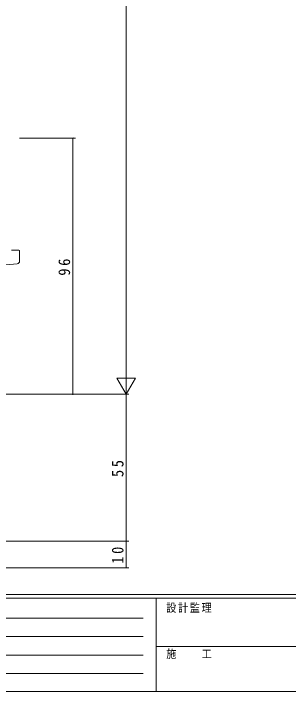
# Model space of a CAD drawing. Units: millimetres on the paper. Extents: x -397 to 397, y -282 to 282.
# Drawn here: x -189.8 to -86.7, y -282.1 to -27.9 of the extents above; entities that cross this region are included whole.
import ezdxf

# ---------------------------------------------------------------- set-up
doc = ezdxf.new("R2010")
doc.units = ezdxf.units.MM
doc.linetypes.add('USER1', pattern=[0.375, 0.25, -0.125])
for name, color, linetype, lineweight in [('0-1_YKK_ZWAK', 7, 'Continuous', 18), ('0-5_YKK_13', 4, 'Continuous', 18), ('0-6_YKK_D', 6, 'Continuous', 18)]:
    doc.layers.add(name, color=color, linetype=linetype, lineweight=lineweight)
doc.styles.add('ＭＳ ゴシック', font='')
doc.styles.get('ＭＳ ゴシック').set_extended_font_data('MS Gothic')

msp = doc.modelspace()

# ---------------------------------------------------------------- linework, layer by layer
at = {"layer": '0-1_YKK_ZWAK'}
for p, q in [((376.092, -245.688), (-393.908, -245.688)), ((338.292, -247.088), (-393.908, -247.088)), ((-136.308, -247.088), (-136.308, -282.088)), ((-136.308, -265.287), (-7.508, -265.287)), ((-393.908, -282.088), (338.292, -282.088))]:
    msp.add_line(p, q, dxfattribs=at)
at = {"layer": '0-1_YKK_ZWAK', "linetype": 'USER1'}
for p, q in [((-389.31, -254.6), (-141.117, -254.6)), ((-389.31, -261.529), (-141.117, -261.529)), ((-389.31, -268.457), (-141.117, -268.457)), ((-389.31, -275.386), (-141.117, -275.386))]:
    msp.add_line(p, q, dxfattribs=at)
at = {"layer": '0-5_YKK_13'}
for p, q in [((-187.808, -116.688), (-190.508, -116.688)), ((-187.508, -120.771), (-187.508, -116.988)), ((-240.883, -126.357), (-188.421, -121.768))]:
    msp.add_line(p, q, dxfattribs=at)
for centre, radius, start, end in [((-187.808, -116.988), 0.3, 0, 90), ((-188.508, -120.771), 1, 275, 0)]:
    msp.add_arc(centre, radius, start, end, dxfattribs=at)
at = {"layer": '0-6_YKK_D'}
for p, q in [((-147.508, 222.312), (-147.508, -163.688)), ((-187.508, -74.688), (-166.508, -74.688)), ((-167.508, -170.688), (-167.508, -74.688)), ((-147.508, -170.688), (-147.508, -158.563)), ((-144.008, -164.625), (-151.008, -164.625)), ((-147.508, -170.688), (-151.008, -164.625)), ((-147.508, -170.688), (-144.008, -164.625)), ((-234.208, -170.688), (-146.508, -170.688)), ((-234.208, -170.688), (-146.508, -170.688)), ((-187.508, -170.688), (-166.508, -170.688)), ((-147.508, -170.688), (-147.508, -225.688)), ((-234.208, -225.688), (-146.508, -225.688)), ((-234.208, -225.688), (-146.508, -225.688)), ((-147.508, -225.688), (-147.508, -235.688)), ((-234.208, -235.688), (-146.508, -235.688))]:
    msp.add_line(p, q, dxfattribs=at)
for centre, start, end in [((-167.508, -74.688), 90, 270), ((-167.508, -74.688), 270, 90), ((-167.508, -170.688), 90, 270), ((-167.508, -170.688), 270, 90), ((-147.508, -225.688), 90, 270), ((-147.508, -225.688), 90, 270), ((-147.508, -225.688), 270, 90), ((-147.508, -225.688), 270, 90), ((-147.508, -235.688), 90, 270), ((-147.508, -235.688), 270, 90)]:
    msp.add_arc(centre, 0.106, start, end, dxfattribs=at)

# ---------------------------------------------------------------- texts
at = {"layer": '0-1_YKK_ZWAK', "char_height": 3.079, "attachment_point": 7, "style": 'ＭＳ ゴシック'}
for s, insert in [('\\T1.17;\\W0.9;設計監理', (-132.539, -252.62)), ('\\T1.17;\\W0.9;施\u3000\u3000工', (-132.539, -269.942))]:
    msp.add_mtext(s, dxfattribs=dict(at, insert=insert))
at = {"layer": '0-6_YKK_D', "color": 7, "char_height": 4.399, "attachment_point": 7, "rotation": 90, "style": 'ＭＳ ゴシック'}
for s, insert in [('\\T1.37;\\W0.9;96', (-168.508, -126.208)), ('\\T1.37;\\W0.9;55', (-148.508, -201.708)), ('\\T1.37;\\W0.9;10', (-148.508, -234.208))]:
    msp.add_mtext(s, dxfattribs=dict(at, insert=insert))

doc.saveas('drawing.dxf')
